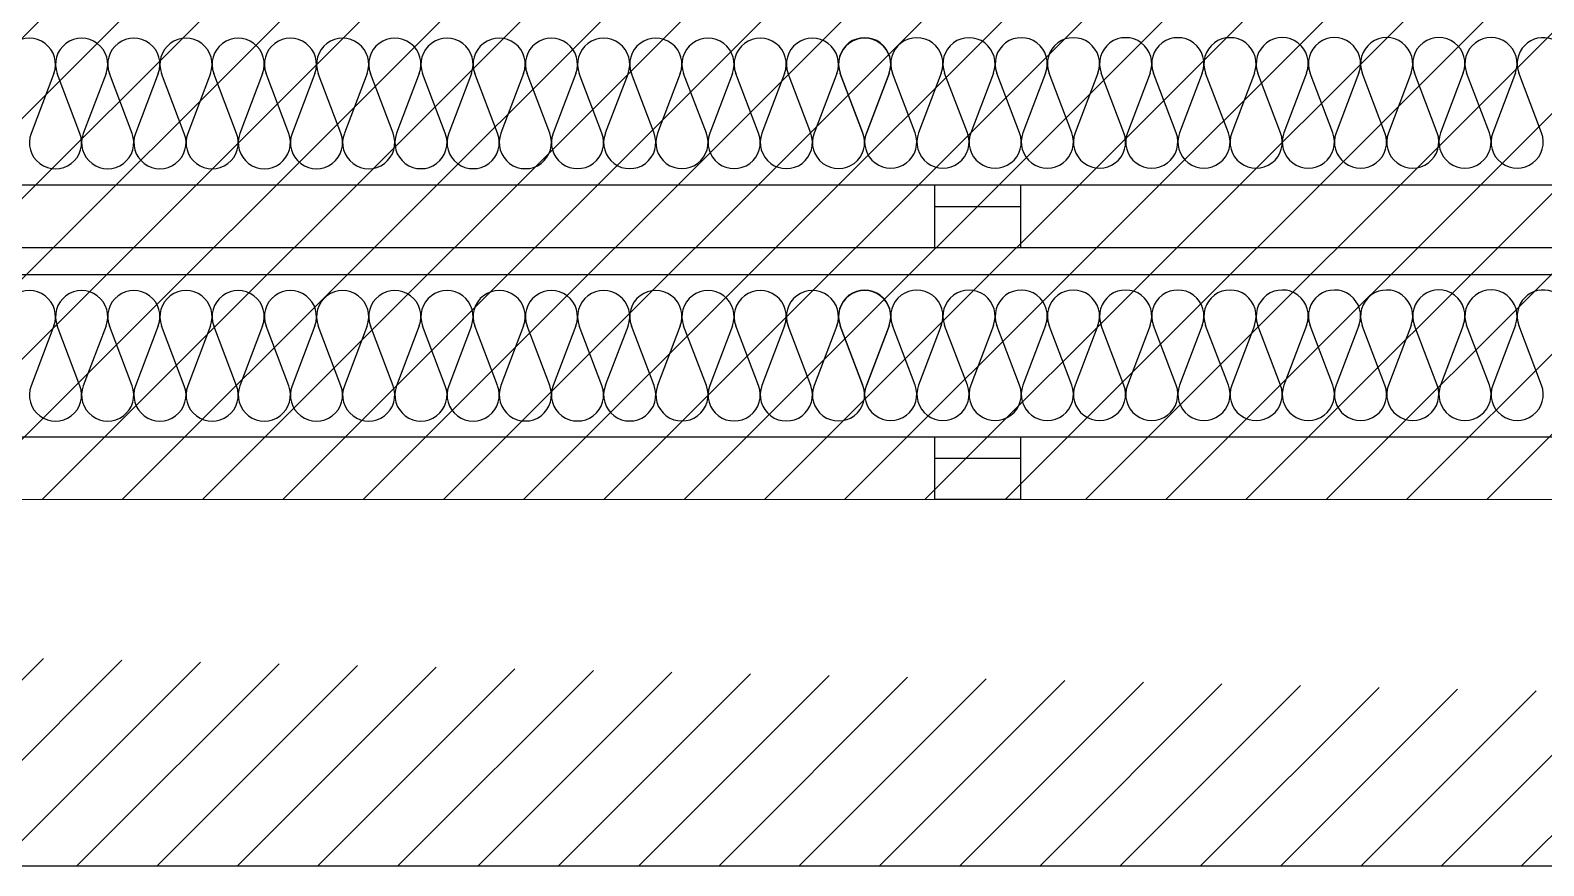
# Model space of a CAD drawing. Header units: millimetres. Extents: x 10 to 76.1, y 10 to 63.5.
# Drawn here: x 54.291 to 55.138, y 10 to 10.468 of the extents above; entities that cross this region are included whole.
import ezdxf

# ---------------------------------------------------------------- set-up
doc = ezdxf.new("R2010")
doc.units = ezdxf.units.MM
for name, color, linetype in [('durlok', 3, 'Continuous'), ('lana de vidrio', 2, 'Continuous'), ('relleno2d', 9, 'Continuous')]:
    doc.layers.add(name, color=color, linetype=linetype)
doc.layers.add('paredes2d', color=7, linetype='Continuous', true_color=0xc2ced6)

msp = doc.modelspace()

# ---------------------------------------------------------------- hatches: boundary and pattern name
at = {"layer": 'relleno2d'}
h = msp.add_hatch(dxfattribs=at)
h.set_pattern_fill('ANSI31', color=256, scale=0.01)
h.paths.add_polyline_path([(59.68809, 11.705), (59.48309, 11.705), (59.48309, 17.785), (59.68809, 17.785)])
edge = h.paths.add_edge_path(flags=17)
edge.add_line((59.68809, 18.975), (59.48309, 18.975))
edge.add_line((59.48309, 18.975), (59.48309, 19.035))
edge.add_line((59.48309, 19.035), (58.99309, 19.035))
edge.add_line((58.99309, 19.035), (58.99309, 19.475))
edge.add_line((58.99309, 19.475), (50.9148, 19.475))
edge.add_arc((50.62309, 19.545), 0.3, 193.4934, 346.5066, ccw=False)
edge.add_line((50.33137, 19.475), (50.15809, 19.475))
edge.add_line((50.15809, 19.475), (50.02309, 19.475))
edge.add_line((50.02309, 19.475), (49.95309, 19.475))
edge.add_line((49.95309, 19.475), (49.95309, 19.68))
edge.add_line((49.95309, 19.68), (59.68809, 19.68))
edge.add_line((59.68809, 19.68), (59.68809, 18.975))
edge = h.paths.add_edge_path(flags=17)
edge.add_line((59.68809, 18.975), (59.48309, 18.975))
edge.add_line((59.48309, 18.975), (59.48309, 19.035))
edge.add_line((58.99309, 19.035), (59.48309, 19.035))
edge.add_line((58.99309, 19.475), (58.99309, 19.035))
edge.add_line((50.9148, 19.475), (58.99309, 19.475))
edge.add_arc((50.62309, 19.545), 0.3, 193.4934, 346.5066)
edge.add_line((50.33137, 19.475), (50.15809, 19.475))
edge.add_line((50.15809, 19.475), (50.02309, 19.475))
edge.add_line((49.95309, 19.475), (50.02309, 19.475))
edge.add_line((49.95309, 19.68), (49.95309, 19.475))
edge.add_line((59.68809, 19.68), (49.95309, 19.68))
edge.add_line((59.68809, 19.68), (59.68809, 18.975))
edge = h.paths.add_edge_path()
edge.add_line((49.95309, 10), (59.68809, 10))
edge.add_line((50.15809, 10.205), (50.9148, 10.205))
edge.add_line((59.48309, 10.205), (50.9148, 10.205))
edge.add_line((59.48309, 10.205), (59.48309, 10.805))
edge.add_line((59.68809, 10), (59.68809, 10.805))
edge.add_line((59.48309, 10.805), (59.68809, 10.805))
edge.add_line((50.15809, 19.475), (50.18809, 19.475))

# ---------------------------------------------------------------- linework, layer by layer
at = {"color": 3}
for p, q in [((54.79757, 10.36903), (54.79757, 10.38095)), ((54.84557, 10.34591), (54.84557, 10.38095)), ((54.79757, 10.34591), (54.79757, 10.36903)), ((54.79757, 10.36903), (54.84557, 10.36903)), ((54.84557, 10.34591), (54.79757, 10.34591)), ((54.79759, 10.22812), (54.79759, 10.24004)), ((54.84559, 10.205), (54.84559, 10.24004)), ((54.79759, 10.205), (54.79759, 10.22812)), ((54.79759, 10.22812), (54.84559, 10.22812)), ((54.84559, 10.205), (54.79759, 10.205))]:
    msp.add_line(p, q, dxfattribs=at)
msp.add_line((59.44873, 10.34591), (50.19308, 10.34591))
at = {"layer": 'durlok', "linetype": 'Continuous', "extrusion": (-1, -0.00012473, 0)}
for p, q in [((59.44802, 10.38091), (50.19308, 10.38091)), ((59.44873, 10.34591), (50.19308, 10.34591)), ((50.19308, 10.33091), (59.44802, 10.33091)), ((50.1931, 10.24004), (59.44802, 10.24004))]:
    msp.add_line(p, q, dxfattribs=at)
at = {"layer": 'lana de vidrio', "color": 2}
for p, q in [((54.30464, 10.44337), (54.29194, 10.40993)), ((54.31925, 10.40994), (54.30654, 10.44337)), ((54.33384, 10.44338), (54.32115, 10.40994)), ((54.34845, 10.40994), (54.33575, 10.44338)), ((54.36305, 10.44338), (54.35035, 10.40994)), ((54.37765, 10.40995), (54.36495, 10.44338)), ((54.39225, 10.44338), (54.37956, 10.40995)), ((54.40686, 10.40995), (54.39415, 10.44338)), ((54.42145, 10.44339), (54.40876, 10.40995)), ((54.43606, 10.40995), (54.42336, 10.44339)), ((54.45066, 10.44339), (54.43796, 10.40995)), ((54.46526, 10.40996), (54.45256, 10.44339)), ((54.47986, 10.44339), (54.46717, 10.40996)), ((54.49447, 10.40996), (54.48176, 10.4434)), ((54.50906, 10.4434), (54.49637, 10.40996)), ((54.52367, 10.40996), (54.51097, 10.4434)), ((54.53827, 10.4434), (54.52557, 10.40996)), ((54.55287, 10.40997), (54.54017, 10.4434)), ((54.56747, 10.44341), (54.55478, 10.40997)), ((54.58208, 10.40997), (54.56937, 10.44341)), ((54.59668, 10.44341), (54.58398, 10.40997)), ((54.61128, 10.40997), (54.59858, 10.44341)), ((54.62588, 10.44341), (54.61318, 10.40997)), ((54.64049, 10.40998), (54.62778, 10.44341)), ((54.65508, 10.44342), (54.64239, 10.40998)), ((54.66969, 10.40998), (54.65699, 10.44342)), ((54.68429, 10.44342), (54.67159, 10.40998)), ((54.69889, 10.40999), (54.68619, 10.44342)), ((54.71349, 10.44342), (54.7008, 10.40999)), ((54.7281, 10.40999), (54.71539, 10.44342)), ((54.74269, 10.44343), (54.73, 10.40999)), ((54.7573, 10.41026), (54.74459, 10.44369)), ((54.7573, 10.40999), (54.7446, 10.44343)), ((54.7719, 10.44369), (54.7592, 10.41026)), ((54.7719, 10.44343), (54.7592, 10.40999)), ((54.7865, 10.41026), (54.7738, 10.44369)), ((54.8011, 10.4437), (54.7884, 10.41026)), ((54.81571, 10.41026), (54.803, 10.4437)), ((54.8303, 10.4437), (54.81761, 10.41026)), ((54.84491, 10.41027), (54.83221, 10.4437)), ((54.85951, 10.44371), (54.84681, 10.41027)), ((54.87411, 10.41027), (54.86141, 10.44371)), ((54.88871, 10.44371), (54.87602, 10.41027)), ((54.90332, 10.41027), (54.89061, 10.44371)), ((54.91791, 10.44371), (54.90522, 10.41027)), ((54.93252, 10.41028), (54.91982, 10.44371)), ((54.94712, 10.44372), (54.93442, 10.41028)), ((54.96172, 10.41028), (54.94902, 10.44372)), ((54.97632, 10.44372), (54.96363, 10.41028)), ((54.99093, 10.41028), (54.97822, 10.44372)), ((55.00553, 10.44372), (54.99283, 10.41029)), ((55.02013, 10.41029), (55.00743, 10.44372)), ((55.03473, 10.44373), (55.02203, 10.41029)), ((55.04933, 10.41029), (55.03663, 10.44373)), ((55.06393, 10.44373), (55.05124, 10.41029)), ((55.07854, 10.4103), (55.06584, 10.44373)), ((55.09314, 10.44373), (55.08044, 10.4103)), ((55.10774, 10.4103), (55.09504, 10.44373)), ((55.12234, 10.44374), (55.10964, 10.4103)), ((55.13695, 10.4103), (55.12424, 10.44374)), ((54.30464, 10.30212), (54.29194, 10.26869)), ((54.31925, 10.26869), (54.30654, 10.30212)), ((54.33384, 10.30213), (54.32115, 10.26869)), ((54.34845, 10.26869), (54.33575, 10.30213)), ((54.36305, 10.30213), (54.35035, 10.26869)), ((54.37765, 10.2687), (54.36495, 10.30213)), ((54.39225, 10.30213), (54.37956, 10.2687)), ((54.40686, 10.2687), (54.39415, 10.30214)), ((54.42145, 10.30214), (54.40876, 10.2687)), ((54.43606, 10.2687), (54.42336, 10.30214)), ((54.45066, 10.30214), (54.43796, 10.2687)), ((54.46526, 10.26871), (54.45256, 10.30214)), ((54.47986, 10.30215), (54.46717, 10.26871)), ((54.49447, 10.26871), (54.48176, 10.30215)), ((54.50906, 10.30215), (54.49637, 10.26871)), ((54.52367, 10.26871), (54.51097, 10.30215)), ((54.53827, 10.30215), (54.52557, 10.26871)), ((54.55287, 10.26872), (54.54017, 10.30215)), ((54.56747, 10.30216), (54.55478, 10.26872)), ((54.58208, 10.26872), (54.56937, 10.30216)), ((54.59668, 10.30216), (54.58398, 10.26872)), ((54.61128, 10.26873), (54.59858, 10.30216)), ((54.62588, 10.30216), (54.61318, 10.26873)), ((54.64049, 10.26873), (54.62778, 10.30216)), ((54.65508, 10.30217), (54.64239, 10.26873)), ((54.66969, 10.26873), (54.65699, 10.30217)), ((54.68429, 10.30217), (54.67159, 10.26873)), ((54.69889, 10.26874), (54.68619, 10.30217)), ((54.71349, 10.30217), (54.7008, 10.26874)), ((54.7281, 10.26874), (54.71539, 10.30218)), ((54.74269, 10.30218), (54.73, 10.26874)), ((54.7573, 10.26901), (54.74459, 10.30244)), ((54.7573, 10.26874), (54.7446, 10.30218)), ((54.7719, 10.30244), (54.7592, 10.26901)), ((54.7719, 10.30218), (54.7592, 10.26874)), ((54.7865, 10.26901), (54.7738, 10.30245)), ((54.8011, 10.30245), (54.7884, 10.26901)), ((54.81571, 10.26901), (54.803, 10.30245)), ((54.8303, 10.30245), (54.81761, 10.26901)), ((54.84491, 10.26902), (54.83221, 10.30245)), ((54.85951, 10.30246), (54.84681, 10.26902)), ((54.87411, 10.26902), (54.86141, 10.30246)), ((54.88871, 10.30246), (54.87602, 10.26902)), ((54.90332, 10.26902), (54.89061, 10.30246)), ((54.91791, 10.30246), (54.90522, 10.26902)), ((54.93252, 10.26903), (54.91982, 10.30246)), ((54.94712, 10.30247), (54.93442, 10.26903)), ((54.96172, 10.26903), (54.94902, 10.30247)), ((54.97632, 10.30247), (54.96363, 10.26903)), ((54.99093, 10.26904), (54.97822, 10.30247)), ((55.00553, 10.30247), (54.99283, 10.26904)), ((55.02013, 10.26904), (55.00743, 10.30247)), ((55.03473, 10.30248), (55.02203, 10.26904)), ((55.04933, 10.26904), (55.03663, 10.30248)), ((55.06393, 10.30248), (55.05124, 10.26904)), ((55.07854, 10.26905), (55.06584, 10.30248)), ((55.09314, 10.30248), (55.08044, 10.26905)), ((55.10774, 10.26905), (55.09504, 10.30249)), ((55.12234, 10.30249), (55.10964, 10.26905)), ((55.13695, 10.26905), (55.12424, 10.30249))]:
    msp.add_line(p, q, dxfattribs=at)
for centre, start, end in [((54.29099, 10.44856), 339.21057, 200.80372), ((54.32019, 10.44856), 339.21057, 200.80372), ((54.3494, 10.44856), 339.21057, 200.80372), ((54.3786, 10.44857), 339.21057, 200.80372), ((54.4078, 10.44857), 339.21057, 200.80372), ((54.43701, 10.44857), 339.21057, 200.80372), ((54.46621, 10.44858), 339.21057, 200.80372), ((54.49541, 10.44858), 339.21057, 200.80372), ((54.52462, 10.44858), 339.21057, 200.80372), ((54.55382, 10.44859), 339.21057, 200.80372), ((54.58302, 10.44859), 339.21057, 200.80372), ((54.61223, 10.4486), 339.21057, 200.80372), ((54.64143, 10.4486), 339.21057, 200.80372), ((54.67064, 10.4486), 339.21057, 200.80372), ((54.69984, 10.44861), 339.21057, 200.80372), ((54.72904, 10.44861), 339.21057, 200.80372), ((54.75824, 10.44888), 339.21057, 200.80372), ((54.75825, 10.44861), 339.21057, 200.80372), ((54.78745, 10.44888), 339.21057, 200.80372), ((54.81665, 10.44888), 339.21057, 200.80372), ((54.84586, 10.44889), 339.21057, 200.80372), ((54.87506, 10.44889), 339.21057, 200.80372), ((54.90426, 10.4489), 339.21057, 200.80372), ((54.93347, 10.4489), 339.21057, 200.80372), ((54.96267, 10.4489), 339.21057, 200.80372), ((54.99187, 10.44891), 339.21057, 200.80372), ((55.02108, 10.44891), 339.21057, 200.80372), ((55.05028, 10.44891), 339.21057, 200.80372), ((55.07948, 10.44892), 339.21057, 200.80372), ((55.10869, 10.44892), 339.21057, 200.80372), ((55.13789, 10.44892), 69.79298, 200.80372), ((54.3056, 10.40475), 159.21057, 20.80372), ((54.3348, 10.40476), 159.21057, 20.80372), ((54.364, 10.40476), 159.21057, 20.80372), ((54.39321, 10.40476), 159.21057, 20.80372), ((54.42241, 10.40477), 159.21057, 20.80372), ((54.45161, 10.40477), 159.21057, 20.80372), ((54.48082, 10.40477), 159.21057, 20.80372), ((54.51002, 10.40478), 159.21057, 20.80372), ((54.53922, 10.40478), 159.21057, 20.80372), ((54.56843, 10.40478), 159.21057, 20.80372), ((54.59763, 10.40479), 159.21057, 20.80372), ((54.62684, 10.40479), 159.21057, 20.80372), ((54.65604, 10.4048), 159.21057, 20.80372), ((54.68524, 10.4048), 159.21057, 20.80372), ((54.71445, 10.4048), 159.21057, 20.80372), ((54.74365, 10.40481), 159.21057, 20.80372), ((54.77285, 10.40507), 159.21057, 20.80372), ((54.80206, 10.40508), 159.21057, 20.80372), ((54.83126, 10.40508), 159.21057, 20.80372), ((54.86046, 10.40508), 159.21057, 20.80372), ((54.88967, 10.40509), 159.21057, 20.80372), ((54.91887, 10.40509), 159.21057, 20.80372), ((54.94807, 10.4051), 159.21057, 20.80372), ((54.97728, 10.4051), 159.21057, 20.80372), ((55.00648, 10.4051), 159.21057, 20.80372), ((55.03568, 10.40511), 159.21057, 20.80372), ((55.06489, 10.40511), 159.21057, 20.80372), ((55.09409, 10.40511), 159.21057, 20.80372), ((55.1233, 10.40512), 159.21057, 20.80372), ((54.29099, 10.30731), 339.21057, 200.80372), ((54.32019, 10.30731), 339.21057, 200.80372), ((54.3494, 10.30731), 339.21057, 200.80372), ((54.3786, 10.30732), 339.21057, 200.80372), ((54.4078, 10.30732), 339.21057, 200.80372), ((54.43701, 10.30732), 339.21057, 200.80372), ((54.46621, 10.30733), 339.21057, 200.80372), ((54.49541, 10.30733), 339.21057, 200.80372), ((54.52462, 10.30734), 339.21057, 200.80372), ((54.55382, 10.30734), 339.21057, 200.80372), ((54.58302, 10.30734), 339.21057, 200.80372), ((54.61223, 10.30735), 339.21057, 200.80372), ((54.64143, 10.30735), 339.21057, 200.80372), ((54.67064, 10.30735), 339.21057, 200.80372), ((54.69984, 10.30736), 339.21057, 200.80372), ((54.72904, 10.30736), 339.21057, 200.80372), ((54.75824, 10.30763), 339.21057, 200.80372), ((54.75825, 10.30736), 339.21057, 200.80372), ((54.78745, 10.30763), 339.21057, 200.80372), ((54.81665, 10.30763), 339.21057, 200.80372), ((54.84586, 10.30764), 339.21057, 200.80372), ((54.87506, 10.30764), 339.21057, 200.80372), ((54.90426, 10.30765), 339.21057, 200.80372), ((54.93347, 10.30765), 339.21057, 200.80372), ((54.96267, 10.30765), 339.21057, 200.80372), ((54.99187, 10.30766), 339.21057, 200.80372), ((55.02108, 10.30766), 339.21057, 200.80372), ((55.05028, 10.30766), 339.21057, 200.80372), ((55.07948, 10.30767), 339.21057, 200.80372), ((55.10869, 10.30767), 339.21057, 200.80372), ((55.13789, 10.30767), 69.79298, 200.80372), ((54.3056, 10.2635), 159.21057, 20.80372), ((54.3348, 10.26351), 159.21057, 20.80372), ((54.364, 10.26351), 159.21057, 20.80372), ((54.39321, 10.26351), 159.21057, 20.80372), ((54.42241, 10.26352), 159.21057, 20.80372), ((54.45161, 10.26352), 159.21057, 20.80372), ((54.48082, 10.26352), 159.21057, 20.80372), ((54.51002, 10.26353), 159.21057, 20.80372), ((54.53922, 10.26353), 159.21057, 20.80372), ((54.56843, 10.26354), 159.21057, 20.80372), ((54.59763, 10.26354), 159.21057, 20.80372), ((54.62684, 10.26354), 159.21057, 20.80372), ((54.65604, 10.26355), 159.21057, 20.80372), ((54.68524, 10.26355), 159.21057, 20.80372), ((54.71445, 10.26355), 159.21057, 20.80372), ((54.74365, 10.26356), 159.21057, 20.80372), ((54.77285, 10.26382), 159.21057, 20.80372), ((54.80206, 10.26383), 159.21057, 20.80372), ((54.83126, 10.26383), 159.21057, 20.80372), ((54.86046, 10.26383), 159.21057, 20.80372), ((54.88967, 10.26384), 159.21057, 20.80372), ((54.91887, 10.26384), 159.21057, 20.80372), ((54.94807, 10.26385), 159.21057, 20.80372), ((54.97728, 10.26385), 159.21057, 20.80372), ((55.00648, 10.26385), 159.21057, 20.80372), ((55.03568, 10.26386), 159.21057, 20.80372), ((55.06489, 10.26386), 159.21057, 20.80372), ((55.09409, 10.26386), 159.21057, 20.80372), ((55.1233, 10.26387), 159.21057, 20.80372)]:
    msp.add_arc(centre, 0.0146, start, end, dxfattribs=at)
at = {"layer": 'paredes2d', "color": 6, "lineweight": 0}
msp.add_line((59.48309, 10.205), (50.9148, 10.205), dxfattribs=at)
at = {"layer": 'paredes2d', "color": 6, "linetype": 'Continuous'}
msp.add_line((49.95309, 10), (59.68809, 10), dxfattribs=at)

doc.saveas('drawing.dxf')
